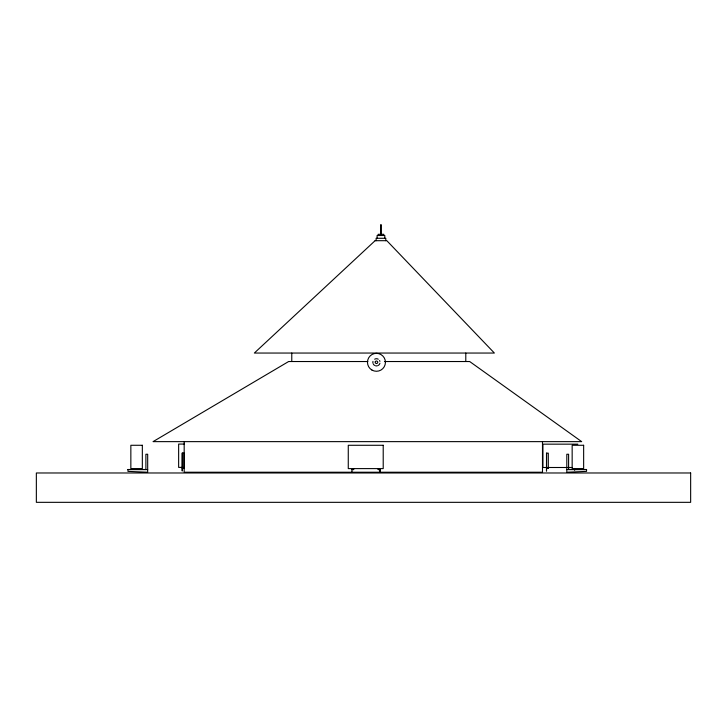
<?xml version="1.0" encoding="UTF-8"?>
<svg xmlns="http://www.w3.org/2000/svg" width="727" height="727" viewBox="0 0 727 727"><rect width="100%" height="100%" fill="white"/><g stroke="black" fill="none" stroke-linecap="round" stroke-linejoin="round"><path stroke-width="1.09" d="M375.368 361.655L375.832 361.201A1.309 1.309 0 0 1 377.113 361.201L377.577 361.655A1.209 1.209 0 0 1 377.577 362.891L377.113 363.346A1.309 1.309 0 0 1 375.832 363.346L375.368 362.891A1.309 1.309 0 0 1 375.35 361.537M367.844 361.528L288.637 361.528L153.061 441.634L581.673 441.634L469.678 361.528L384.429 361.528M184.276 444.07L178.642 444.07L178.642 467.397L183.149 467.397M577.856 444.161L542.915 444.161L542.915 467.497L572.222 467.497M184.031 468.297L182.232 468.297L184.031 468.37L184.031 453.039L182.232 453.039L182.232 471.023L182.304 453.039M546.504 468.388L548.303 468.388M145.891 469.506L127.943 469.506L127.943 471.378L147.681 472.232L147.681 454.248L145.891 454.248L145.891 469.578M351.859 469.506L353.649 469.506M378.213 469.506L380.012 469.506L380.012 472.232L379.939 469.506M568.605 469.506L586.553 469.506L586.553 471.378L566.806 472.232L566.806 454.248L568.605 454.248L568.605 469.578M127.943 469.578L147.681 469.578M351.859 469.578L353.649 469.578L353.649 468.606M380.012 469.578L378.213 469.578L378.213 468.606M566.806 469.578L586.553 469.578M574.584 468.461L574.657 470.26M548.303 468.461L548.303 453.139L546.504 453.139L546.504 471.123L546.577 453.139M542.487 441.634L542.487 472.232L184.176 472.232L184.176 441.634M465.789 353.049L465.789 361.528M385.801 240.692L385.801 238.292L376.123 238.292L376.123 240.692M384.801 238.292L384.801 235.503L377.113 235.503L377.113 238.292M383.774 235.503L383.774 234.303L378.149 234.303L378.149 235.503M381.193 234.303L381.193 224.67L380.675 224.67L380.675 234.303M351.932 469.506L351.932 472.232M291.772 353.049L291.772 361.528M379.921 363.246A3.59 3.59 0 0 1 378.249 365.427M377.377 365.781A3.59 3.59 0 0 1 375.523 365.781M374.659 365.427A3.59 3.59 0 0 1 373.342 364.109M372.978 363.246A3.59 3.59 0 0 1 372.978 361.392M374.659 359.211A3.59 3.59 0 0 1 378.249 359.211M379.558 360.519A3.59 3.59 0 0 1 379.921 361.392M375.096 240.692L254.341 353.049L494.378 353.049L386.828 240.692L375.096 240.692M142.338 445.278L130.851 445.278L130.851 468.606L142.338 468.606L142.338 445.278M383.211 445.278L348.269 445.278L348.269 468.606L383.211 468.606L383.211 445.278M583.645 445.278L572.158 445.278L572.158 468.606L583.645 468.606L583.645 445.278M690.65 472.977L36.35 472.977L36.35 502.33L690.65 502.33L690.65 472.977M371.96 370.07A8.978 8.978 0 0 0 385.428 362.3A8.978 8.978 0 0 0 371.96 354.531A8.978 8.978 0 0 0 371.96 370.07"/></g></svg>
